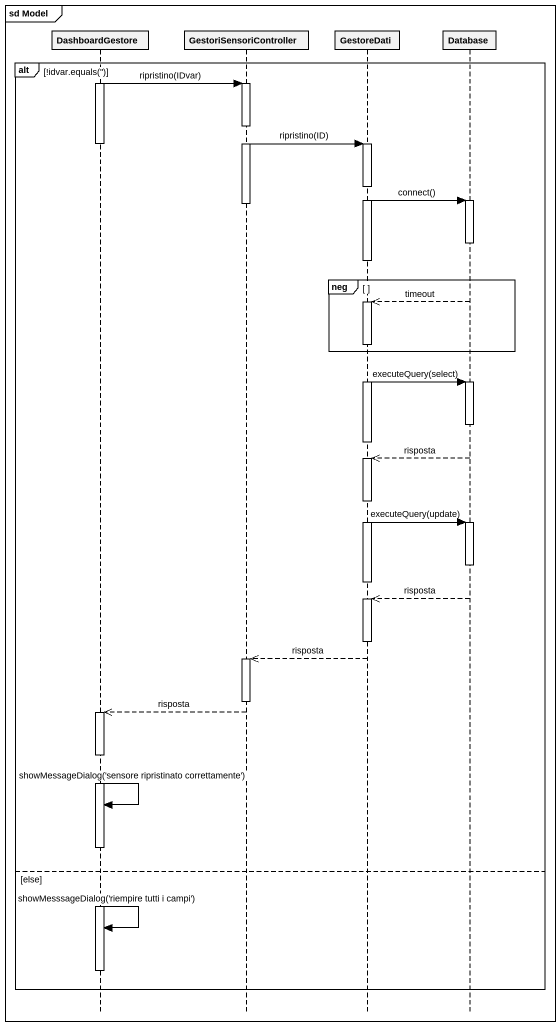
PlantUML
@startuml
mainframe sd Model
hide footbox
participant DashboardGestore
participant GestoriSensoriController
participant GestoreDati
participant "Database" as Database_

alt !idvar.equals('')
  activate DashboardGestore
  DashboardGestore -> GestoriSensoriController : ripristino(IDvar)
  activate GestoriSensoriController
  GestoriSensoriController -> GestoreDati : ripristino(ID)
  deactivate DashboardGestore
  activate GestoreDati
  GestoreDati -> Database_ : connect()
  activate Database_
  deactivate GestoriSensoriController
  deactivate Database_
  deactivate GestoreDati
  group neg [ ]
    Database_ -->> GestoreDati : timeout
    activate GestoreDati
  end
  GestoreDati -> Database_ : executeQuery(select)
  activate Database_
  deactivate Database_
  deactivate GestoreDati
  Database_ -->> GestoreDati : risposta
  activate GestoreDati
  GestoreDati -> Database_ : executeQuery(update)
  activate Database_
  deactivate Database_
  deactivate GestoreDati
  Database_ -->> GestoreDati : risposta
  activate GestoreDati
  deactivate GestoreDati
  GestoreDati -->> GestoriSensoriController : risposta
  activate GestoriSensoriController
  deactivate GestoriSensoriController
  GestoriSensoriController -->> DashboardGestore : risposta
  activate DashboardGestore
  DashboardGestore -> DashboardGestore : showMessageDialog('sensore ripristinato correttamente')
else else
  DashboardGestore -> DashboardGestore : showMesssageDialog('riempire tutti i campi')
  deactivate DashboardGestore
end
@enduml
